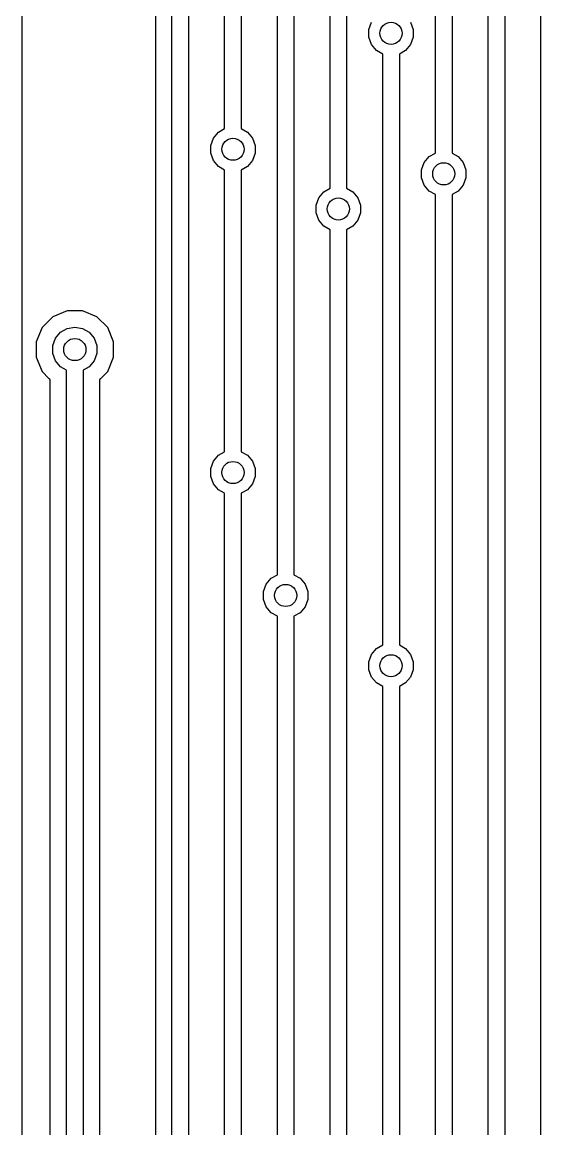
# Model space of a CAD drawing. Extents: x 64 to 244, y -149 to -41.
# Drawn here: x 64.14 to 82.89, y -101.83 to -61.83 of the extents above; entities that cross this region are included whole.
import ezdxf

# ---------------------------------------------------------------- set-up
doc = ezdxf.new("R2010")
doc.units = 0
doc.header["$MEASUREMENT"] = 0
doc.layers.add('BLACK', color=7, linetype='CONTINUOUS')

msp = doc.modelspace()

# ---------------------------------------------------------------- linework, layer by layer
at = {"layer": 'BLACK', "linetype": 'CONTINUOUS'}
for p, q in [((64.135, -148.463), (64.135, -41.402)), ((79.075, -66.5594), (79.075, -43.9306)), ((79.675, -43.9306), (79.675, -66.5594)), ((75.265, -67.8294), (75.265, -46.4706)), ((75.865, -46.4706), (75.865, -67.8294)), ((69.55, -123.074), (69.55, -52.1856)), ((70.15, -52.1856), (70.15, -123.074)), ((68.95, -52.5675), (68.95, -109.843)), ((71.455, -65.6704), (71.455, -55.9956)), ((72.055, -55.9956), (72.055, -65.6704)), ((80.98, -114.819), (80.98, -56.6306)), ((81.58, -56.6306), (81.58, -114.819)), ((82.885, -79.3355), (82.885, -57.1631)), ((73.36, -81.7994), (73.36, -59.8056)), ((73.96, -59.8056), (73.96, -81.7994)), ((76.67, -62.0889), (76.7665, -61.8238)), ((78.1735, -61.8238), (78.27, -62.0889)), ((76.67, -62.3711), (76.67, -62.0889)), ((76.7665, -62.6362), (76.67, -62.3711)), ((78.27, -62.3711), (78.1735, -62.6362)), ((78.27, -62.0889), (78.27, -62.3711)), ((76.9478, -62.8523), (76.7665, -62.6362)), ((78.1735, -62.6362), (77.9922, -62.8523)), ((77.17, -62.9806), (76.9478, -62.8523)), ((77.17, -84.3394), (77.17, -62.9806)), ((77.9922, -62.8523), (77.77, -62.9806)), ((77.77, -62.9806), (77.77, -84.3394)), ((71.0515, -66.0148), (71.2328, -65.7987)), ((71.2328, -65.7987), (71.455, -65.6704)), ((72.055, -65.6704), (72.2772, -65.7987)), ((72.2772, -65.7987), (72.4585, -66.0148)), ((70.955, -66.2799), (71.0515, -66.0148)), ((70.955, -66.5621), (70.955, -66.2799)), ((72.4585, -66.0148), (72.555, -66.2799)), ((72.555, -66.2799), (72.555, -66.5621)), ((71.0515, -66.8272), (70.955, -66.5621)), ((72.555, -66.5621), (72.4585, -66.8272)), ((78.6715, -66.9038), (78.8528, -66.6877)), ((78.8528, -66.6877), (79.075, -66.5594)), ((79.675, -66.5594), (79.8972, -66.6877)), ((79.8972, -66.6877), (80.0785, -66.9038)), ((71.2328, -67.0433), (71.0515, -66.8272)), ((71.455, -67.1716), (71.2328, -67.0433)), ((71.455, -77.3544), (71.455, -67.1716)), ((72.2772, -67.0433), (72.055, -67.1716)), ((72.055, -67.1716), (72.055, -77.3544)), ((72.4585, -66.8272), (72.2772, -67.0433)), ((78.575, -67.1689), (78.6715, -66.9038)), ((78.575, -67.4511), (78.575, -67.1689)), ((80.0785, -66.9038), (80.175, -67.1689)), ((80.175, -67.1689), (80.175, -67.4511)), ((78.6715, -67.7162), (78.575, -67.4511)), ((80.175, -67.4511), (80.0785, -67.7162)), ((74.8615, -68.1738), (75.0428, -67.9577)), ((75.0428, -67.9577), (75.265, -67.8294)), ((75.865, -67.8294), (76.0872, -67.9577)), ((76.0872, -67.9577), (76.2685, -68.1738)), ((78.8528, -67.9323), (78.6715, -67.7162)), ((79.075, -68.0606), (78.8528, -67.9323)), ((79.8972, -67.9323), (79.675, -68.0606)), ((80.0785, -67.7162), (79.8972, -67.9323)), ((74.765, -68.4389), (74.8615, -68.1738)), ((76.2685, -68.1738), (76.365, -68.4389)), ((79.075, -102.119), (79.075, -68.0606)), ((79.675, -68.0606), (79.675, -102.119)), ((74.765, -68.7211), (74.765, -68.4389)), ((74.8615, -68.9862), (74.765, -68.7211)), ((76.365, -68.7211), (76.2685, -68.9862)), ((76.365, -68.4389), (76.365, -68.7211)), ((75.0428, -69.2023), (74.8615, -68.9862)), ((76.2685, -68.9862), (76.0872, -69.2023)), ((75.265, -69.3306), (75.0428, -69.2023)), ((75.265, -104.659), (75.265, -69.3306)), ((76.0872, -69.2023), (75.865, -69.3306)), ((75.865, -69.3306), (75.865, -104.659)), ((65.7615, -72.26), (65.247, -72.4731)), ((66.3185, -72.26), (65.7615, -72.26)), ((66.833, -72.4731), (66.3185, -72.26)), ((65.247, -72.4731), (64.8531, -72.867)), ((67.2269, -72.867), (66.833, -72.4731)), ((64.8531, -72.867), (64.64, -73.3815)), ((65.3365, -73.2538), (65.5178, -73.0377)), ((65.5178, -73.0377), (65.7622, -72.8966)), ((65.7622, -72.8966), (66.04, -72.8477)), ((66.04, -72.8477), (66.3178, -72.8966)), ((66.3178, -72.8966), (66.5622, -73.0377)), ((66.5622, -73.0377), (66.7435, -73.2538)), ((67.44, -73.3815), (67.2269, -72.867)), ((64.64, -73.3815), (64.64, -73.9385)), ((65.24, -73.5189), (65.3365, -73.2538)), ((65.24, -73.8011), (65.24, -73.5189)), ((66.7435, -73.2538), (66.84, -73.5189)), ((66.84, -73.5189), (66.84, -73.8011)), ((67.44, -73.9385), (67.44, -73.3815)), ((64.64, -73.9385), (64.8531, -74.453)), ((65.3365, -74.0662), (65.24, -73.8011)), ((66.84, -73.8011), (66.7435, -74.0662)), ((67.2269, -74.453), (67.44, -73.9385)), ((65.5178, -74.2823), (65.3365, -74.0662)), ((65.74, -74.4106), (65.5178, -74.2823)), ((66.5622, -74.2823), (66.34, -74.4106)), ((66.7435, -74.0662), (66.5622, -74.2823)), ((64.8531, -74.453), (65.1028, -74.7027)), ((65.1028, -74.7027), (65.106, -74.7073)), ((65.106, -74.7073), (65.1103, -74.7109)), ((65.1103, -74.7109), (65.1186, -74.7252)), ((65.1186, -74.7252), (65.1281, -74.7388)), ((65.1281, -74.7388), (65.1295, -74.7442)), ((65.1295, -74.7442), (65.1323, -74.7491)), ((65.1323, -74.7491), (65.1352, -74.7654)), ((65.1352, -74.7654), (65.1395, -74.7814)), ((65.1395, -74.7814), (65.139, -74.787)), ((65.139, -74.787), (65.14, -74.7925)), ((65.14, -74.7925), (65.14, -125.232)), ((65.74, -125.614), (65.74, -74.4106)), ((66.34, -74.4106), (66.34, -125.614)), ((66.94, -74.7925), (66.941, -74.787)), ((66.94, -109.843), (66.94, -74.7925)), ((66.9405, -74.7814), (66.9448, -74.7654)), ((66.941, -74.787), (66.9405, -74.7814)), ((66.9448, -74.7654), (66.9477, -74.7491)), ((66.9477, -74.7491), (66.9505, -74.7442)), ((66.9505, -74.7442), (66.9519, -74.7388)), ((66.9519, -74.7388), (66.9614, -74.7252)), ((66.9614, -74.7252), (66.9697, -74.7109)), ((66.9697, -74.7109), (66.974, -74.7073)), ((66.974, -74.7073), (66.9772, -74.7027)), ((66.9772, -74.7027), (67.2269, -74.453)), ((71.0515, -77.6988), (71.2328, -77.4827)), ((71.2328, -77.4827), (71.455, -77.3544)), ((72.055, -77.3544), (72.2772, -77.4827)), ((72.2772, -77.4827), (72.4585, -77.6988)), ((70.955, -77.9639), (71.0515, -77.6988)), ((70.955, -78.2461), (70.955, -77.9639)), ((72.4585, -77.6988), (72.555, -77.9639)), ((72.555, -77.9639), (72.555, -78.2461)), ((71.0515, -78.5112), (70.955, -78.2461)), ((72.555, -78.2461), (72.4585, -78.5112)), ((71.2328, -78.7273), (71.0515, -78.5112)), ((71.455, -78.8556), (71.2328, -78.7273)), ((72.2772, -78.7273), (72.055, -78.8556)), ((72.4585, -78.5112), (72.2772, -78.7273)), ((71.455, -114.184), (71.455, -78.8556)), ((72.055, -78.8556), (72.055, -114.184)), ((82.8815, -79.3484), (82.885, -79.3355)), ((82.885, -79.3881), (82.8815, -79.3484)), ((82.885, -115.644), (82.885, -79.3881)), ((72.9565, -82.1438), (73.1378, -81.9277)), ((73.1378, -81.9277), (73.36, -81.7994)), ((73.96, -81.7994), (74.1822, -81.9277)), ((74.1822, -81.9277), (74.3635, -82.1438)), ((72.86, -82.4089), (72.9565, -82.1438)), ((74.3635, -82.1438), (74.46, -82.4089)), ((72.86, -82.6911), (72.86, -82.4089)), ((72.9565, -82.9562), (72.86, -82.6911)), ((74.46, -82.6911), (74.3635, -82.9562)), ((74.46, -82.4089), (74.46, -82.6911)), ((73.1378, -83.1723), (72.9565, -82.9562)), ((73.36, -83.3006), (73.1378, -83.1723)), ((74.1822, -83.1723), (73.96, -83.3006)), ((74.3635, -82.9562), (74.1822, -83.1723)), ((73.36, -118.629), (73.36, -83.3006)), ((73.96, -83.3006), (73.96, -118.629)), ((76.9478, -84.4677), (77.17, -84.3394)), ((77.77, -84.3394), (77.9922, -84.4677)), ((76.67, -84.9489), (76.7665, -84.6838)), ((76.7665, -84.6838), (76.9478, -84.4677)), ((77.9922, -84.4677), (78.1735, -84.6838)), ((78.1735, -84.6838), (78.27, -84.9489)), ((76.67, -85.2311), (76.67, -84.9489)), ((78.27, -84.9489), (78.27, -85.2311)), ((76.7665, -85.4962), (76.67, -85.2311)), ((76.9478, -85.7123), (76.7665, -85.4962)), ((78.1735, -85.4962), (77.9922, -85.7123)), ((78.27, -85.2311), (78.1735, -85.4962)), ((77.17, -85.8406), (76.9478, -85.7123)), ((77.17, -119.899), (77.17, -85.8406)), ((77.9922, -85.7123), (77.77, -85.8406)), ((77.77, -85.8406), (77.77, -119.899))]:
    msp.add_line(p, q, dxfattribs=at)
at = {"layer": 'BLACK'}
for centre in [(77.47, -62.23), (71.755, -66.421), (79.375, -67.31), (75.565, -68.58), (66.04, -73.66), (71.755, -78.105), (73.66, -82.55), (77.47, -85.09)]:
    msp.add_circle(centre, 0.4, dxfattribs=at)

doc.saveas('drawing.dxf')
